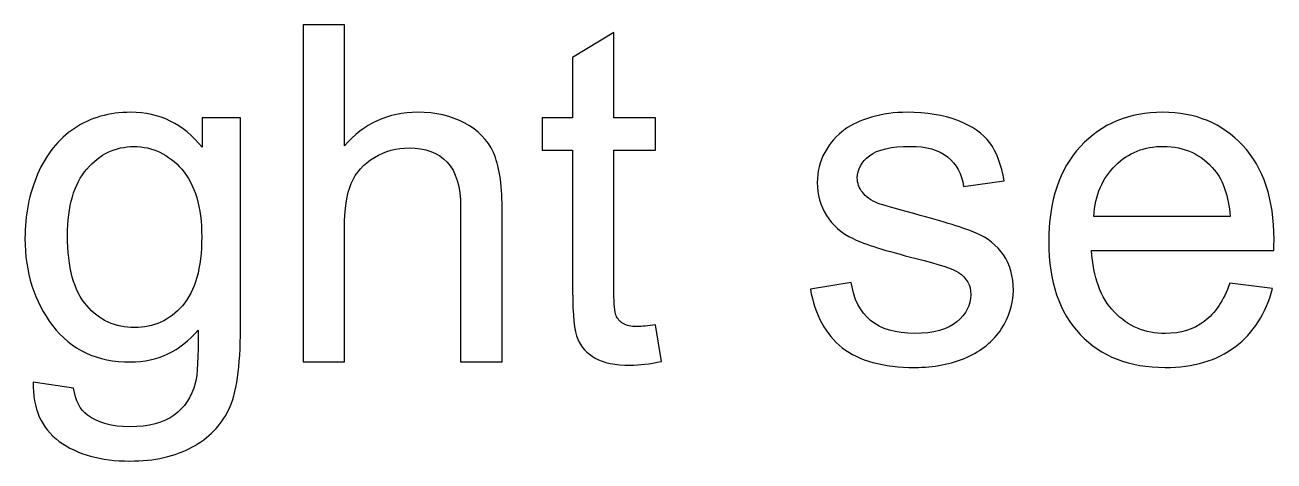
# Model space of a CAD drawing. Header units: millimetres. Extents: x -819 to 558, y -342 to 336.
# Drawn here: x -705.46 to -671.8, y 175.32 to 187.09 of the extents above; entities that cross this region are included whole.
import ezdxf

# ---------------------------------------------------------------- set-up
doc = ezdxf.new("R2010")
doc.units = ezdxf.units.MM
doc.header["$MEASUREMENT"] = 0
doc.layers.add('#Layer 1', color=7, linetype='Continuous')

msp = doc.modelspace()

# ---------------------------------------------------------------- linework, layer by layer
at = {"layer": '#Layer 1', "color": 250}
for points, knots in [([(-697.9705, 177.994), (-697.9705, 177.994), (-697.9705, 187.0851), (-697.9705, 187.0851), (-697.9705, 187.0851), (-697.9705, 187.0851), (-696.855, 187.0851), (-696.855, 187.0851), (-696.855, 187.0851), (-696.855, 187.0851), (-696.855, 183.8233), (-696.855, 183.8233), (-696.855, 183.8233), (-696.3343, 184.4266), (-695.676, 184.7292), (-694.8823, 184.7292), (-694.8823, 184.7292), (-694.3954, 184.7292), (-693.9721, 184.6319), (-693.6123, 184.4393), (-693.6123, 184.4393), (-693.2524, 184.2488), (-692.9942, 183.9821), (-692.8397, 183.6434), (-692.8397, 183.6434), (-692.6852, 183.3047), (-692.6069, 182.8115), (-692.6069, 182.1681), (-692.6069, 182.1681), (-692.6069, 182.1681), (-692.6069, 177.994), (-692.6069, 177.994), (-692.6069, 177.994), (-692.6069, 177.994), (-693.7245, 177.994), (-693.7245, 177.994), (-693.7245, 177.994), (-693.7245, 177.994), (-693.7245, 182.1681), (-693.7245, 182.1681), (-693.7245, 182.1681), (-693.7245, 182.7248), (-693.8451, 183.1312), (-694.0864, 183.3852), (-694.0864, 183.3852), (-694.3277, 183.6392), (-694.6706, 183.7683), (-695.113, 183.7683), (-695.113, 183.7683), (-695.4432, 183.7683), (-695.7543, 183.6815), (-696.0464, 183.51), (-696.0464, 183.51), (-696.3385, 183.3386), (-696.546, 183.1058), (-696.6687, 182.8115), (-696.6687, 182.8115), (-696.7936, 182.5194), (-696.855, 182.113), (-696.855, 181.5966), (-696.855, 181.5966), (-696.855, 181.5966), (-696.855, 177.994), (-696.855, 177.994), (-696.855, 177.994), (-696.855, 177.994), (-697.9705, 177.994), (-697.9705, 177.994)], [0, 0, 0, 0, 0.0588235, 0.0588235, 0.0588235, 0.0588235, 0.1176471, 0.1176471, 0.1176471, 0.1176471, 0.1764706, 0.1764706, 0.1764706, 0.1764706, 0.2352941, 0.2352941, 0.2352941, 0.2352941, 0.2941176, 0.2941176, 0.2941176, 0.2941176, 0.3529412, 0.3529412, 0.3529412, 0.3529412, 0.4117647, 0.4117647, 0.4117647, 0.4117647, 0.4705882, 0.4705882, 0.4705882, 0.4705882, 0.5294118, 0.5294118, 0.5294118, 0.5294118, 0.5882353, 0.5882353, 0.5882353, 0.5882353, 0.6470588, 0.6470588, 0.6470588, 0.6470588, 0.7058824, 0.7058824, 0.7058824, 0.7058824, 0.7647059, 0.7647059, 0.7647059, 0.7647059, 0.8235294, 0.8235294, 0.8235294, 0.8235294, 0.8823529, 0.8823529, 0.8823529, 0.8823529, 0.9411765, 0.9411765, 0.9411765, 0.9411765, 1, 1, 1, 1]), ([(-688.4709, 178.9931), (-688.4709, 178.9931), (-688.31, 178.0067), (-688.31, 178.0067), (-688.31, 178.0067), (-688.6233, 177.9411), (-688.9048, 177.9072), (-689.1525, 177.9072), (-689.1525, 177.9072), (-689.5589, 177.9072), (-689.8721, 177.9707), (-690.0965, 178.0998), (-690.0965, 178.0998), (-690.3188, 178.2268), (-690.4754, 178.3962), (-690.5664, 178.6057), (-690.5664, 178.6057), (-690.6574, 178.8132), (-690.704, 179.2534), (-690.704, 179.9223), (-690.704, 179.9223), (-690.704, 179.9223), (-690.704, 183.7111), (-690.704, 183.7111), (-690.704, 183.7111), (-690.704, 183.7111), (-691.5231, 183.7111), (-691.5231, 183.7111), (-691.5231, 183.7111), (-691.5231, 183.7111), (-691.5231, 184.579), (-691.5231, 184.579), (-691.5231, 184.579), (-691.5231, 184.579), (-690.704, 184.579), (-690.704, 184.579), (-690.704, 184.579), (-690.704, 184.579), (-690.704, 186.2109), (-690.704, 186.2109), (-690.704, 186.2109), (-690.704, 186.2109), (-689.5927, 186.8798), (-689.5927, 186.8798), (-689.5927, 186.8798), (-689.5927, 186.8798), (-689.5927, 184.579), (-689.5927, 184.579), (-689.5927, 184.579), (-689.5927, 184.579), (-688.4709, 184.579), (-688.4709, 184.579), (-688.4709, 184.579), (-688.4709, 184.579), (-688.4709, 183.7111), (-688.4709, 183.7111), (-688.4709, 183.7111), (-688.4709, 183.7111), (-689.5927, 183.7111), (-689.5927, 183.7111), (-689.5927, 183.7111), (-689.5927, 183.7111), (-689.5927, 179.8609), (-689.5927, 179.8609), (-689.5927, 179.8609), (-689.5927, 179.5413), (-689.5737, 179.3381), (-689.5356, 179.2471), (-689.5356, 179.2471), (-689.4954, 179.1561), (-689.4319, 179.0841), (-689.343, 179.0291), (-689.343, 179.0291), (-689.2541, 178.9761), (-689.1271, 178.9486), (-688.962, 178.9486), (-688.962, 178.9486), (-688.8371, 178.9486), (-688.6741, 178.9634), (-688.4709, 178.9931)], [0, 0, 0, 0, 0.05, 0.05, 0.05, 0.05, 0.1, 0.1, 0.1, 0.1, 0.15, 0.15, 0.15, 0.15, 0.2, 0.2, 0.2, 0.2, 0.25, 0.25, 0.25, 0.25, 0.3, 0.3, 0.3, 0.3, 0.35, 0.35, 0.35, 0.35, 0.4, 0.4, 0.4, 0.4, 0.45, 0.45, 0.45, 0.45, 0.5, 0.5, 0.5, 0.5, 0.55, 0.55, 0.55, 0.55, 0.6, 0.6, 0.6, 0.6, 0.65, 0.65, 0.65, 0.65, 0.7, 0.7, 0.7, 0.7, 0.75, 0.75, 0.75, 0.75, 0.8, 0.8, 0.8, 0.8, 0.85, 0.85, 0.85, 0.85, 0.9, 0.9, 0.9, 0.9, 0.95, 0.95, 0.95, 0.95, 1, 1, 1, 1]), ([(-705.2391, 177.4479), (-705.2391, 177.4479), (-704.1533, 177.287), (-704.1533, 177.287), (-704.1533, 177.287), (-704.1088, 176.9526), (-703.9818, 176.7092), (-703.7765, 176.5547), (-703.7765, 176.5547), (-703.4992, 176.3493), (-703.1203, 176.2456), (-702.642, 176.2456), (-702.642, 176.2456), (-702.1234, 176.2456), (-701.7254, 176.3493), (-701.4439, 176.5547), (-701.4439, 176.5547), (-701.1624, 176.7621), (-700.974, 177.0521), (-700.8745, 177.4225), (-700.8745, 177.4225), (-700.8153, 177.6511), (-700.7899, 178.1274), (-700.7941, 178.8555), (-700.7941, 178.8555), (-701.2809, 178.2819), (-701.8884, 177.994), (-702.6166, 177.994), (-702.6166, 177.994), (-703.5225, 177.994), (-704.2231, 178.32), (-704.7184, 178.974), (-704.7184, 178.974), (-705.2137, 179.626), (-705.4635, 180.4112), (-705.4635, 181.3235), (-705.4635, 181.3235), (-705.4635, 181.9522), (-705.3492, 182.5321), (-705.1227, 183.0634), (-705.1227, 183.0634), (-704.8941, 183.5947), (-704.5639, 184.0053), (-704.1321, 184.2953), (-704.1321, 184.2953), (-703.7003, 184.5832), (-703.1923, 184.7292), (-702.6102, 184.7292), (-702.6102, 184.7292), (-701.8334, 184.7292), (-701.192, 184.4139), (-700.6883, 183.7852), (-700.6883, 183.7852), (-700.6883, 183.7852), (-700.6883, 184.579), (-700.6883, 184.579), (-700.6883, 184.579), (-700.6883, 184.579), (-699.6575, 184.579), (-699.6575, 184.579), (-699.6575, 184.579), (-699.6575, 184.579), (-699.6575, 178.8872), (-699.6575, 178.8872), (-699.6575, 178.8872), (-699.6575, 177.8628), (-699.7633, 177.1346), (-699.9707, 176.7071), (-699.9707, 176.7071), (-700.1803, 176.2795), (-700.5105, 175.9408), (-700.9634, 175.6932), (-700.9634, 175.6932), (-701.4164, 175.4455), (-701.9731, 175.3206), (-702.6356, 175.3206), (-702.6356, 175.3206), (-703.4209, 175.3206), (-704.0559, 175.4984), (-704.5385, 175.8519), (-704.5385, 175.8519), (-705.0232, 176.2054), (-705.256, 176.7367), (-705.2391, 177.4479)], [0, 0, 0, 0, 0.047619, 0.047619, 0.047619, 0.047619, 0.0952381, 0.0952381, 0.0952381, 0.0952381, 0.1428571, 0.1428571, 0.1428571, 0.1428571, 0.1904762, 0.1904762, 0.1904762, 0.1904762, 0.2380952, 0.2380952, 0.2380952, 0.2380952, 0.2857143, 0.2857143, 0.2857143, 0.2857143, 0.3333333, 0.3333333, 0.3333333, 0.3333333, 0.3809524, 0.3809524, 0.3809524, 0.3809524, 0.4285714, 0.4285714, 0.4285714, 0.4285714, 0.4761905, 0.4761905, 0.4761905, 0.4761905, 0.5238095, 0.5238095, 0.5238095, 0.5238095, 0.5714286, 0.5714286, 0.5714286, 0.5714286, 0.6190476, 0.6190476, 0.6190476, 0.6190476, 0.6666667, 0.6666667, 0.6666667, 0.6666667, 0.7142857, 0.7142857, 0.7142857, 0.7142857, 0.7619048, 0.7619048, 0.7619048, 0.7619048, 0.8095238, 0.8095238, 0.8095238, 0.8095238, 0.8571429, 0.8571429, 0.8571429, 0.8571429, 0.9047619, 0.9047619, 0.9047619, 0.9047619, 0.952381, 0.952381, 0.952381, 0.952381, 1, 1, 1, 1]), ([(-684.2968, 179.9604), (-684.2968, 179.9604), (-683.194, 180.134), (-683.194, 180.134), (-683.194, 180.134), (-683.1326, 179.6916), (-682.9591, 179.3529), (-682.6754, 179.1158), (-682.6754, 179.1158), (-682.3939, 178.8809), (-681.9981, 178.7624), (-681.488, 178.7624), (-681.488, 178.7624), (-680.9758, 178.7624), (-680.5948, 178.8682), (-680.3471, 179.0756), (-680.3471, 179.0756), (-680.0995, 179.2852), (-679.9746, 179.5307), (-679.9746, 179.8101), (-679.9746, 179.8101), (-679.9746, 180.0641), (-680.0846, 180.261), (-680.3048, 180.407), (-680.3048, 180.407), (-680.4572, 180.5065), (-680.8382, 180.6314), (-681.4457, 180.7838), (-681.4457, 180.7838), (-682.2627, 180.9912), (-682.8321, 181.169), (-683.1475, 181.3214), (-683.1475, 181.3214), (-683.4628, 181.4717), (-683.7041, 181.6812), (-683.8671, 181.9479), (-683.8671, 181.9479), (-684.0301, 182.2146), (-684.1127, 182.5089), (-684.1127, 182.8306), (-684.1127, 182.8306), (-684.1127, 183.1248), (-684.0449, 183.3957), (-683.9095, 183.6455), (-683.9095, 183.6455), (-683.7761, 183.8974), (-683.592, 184.1048), (-683.3612, 184.2699), (-683.3612, 184.2699), (-683.1877, 184.3969), (-682.9506, 184.507), (-682.6522, 184.5959), (-682.6522, 184.5959), (-682.3516, 184.6848), (-682.0299, 184.7292), (-681.687, 184.7292), (-681.687, 184.7292), (-681.1705, 184.7292), (-680.7175, 184.653), (-680.3259, 184.5049), (-680.3259, 184.5049), (-679.9344, 184.3567), (-679.6465, 184.1556), (-679.4602, 183.9016), (-679.4602, 183.9016), (-679.274, 183.6455), (-679.147, 183.3068), (-679.0771, 182.8814), (-679.0771, 182.8814), (-679.0771, 182.8814), (-680.1672, 182.7311), (-680.1672, 182.7311), (-680.1672, 182.7311), (-680.218, 183.0698), (-680.3619, 183.3344), (-680.599, 183.5249), (-680.599, 183.5249), (-680.8361, 183.7154), (-681.1726, 183.8106), (-681.6065, 183.8106), (-681.6065, 183.8106), (-682.1188, 183.8106), (-682.4849, 183.7259), (-682.703, 183.5566), (-682.703, 183.5566), (-682.9231, 183.3873), (-683.0332, 183.1883), (-683.0332, 182.9618), (-683.0332, 182.9618), (-683.0332, 182.8158), (-682.9866, 182.6867), (-682.8956, 182.5702), (-682.8956, 182.5702), (-682.8046, 182.4496), (-682.6627, 182.3522), (-682.468, 182.2718), (-682.468, 182.2718), (-682.3558, 182.2316), (-682.0277, 182.1363), (-681.4816, 181.9882), (-681.4816, 181.9882), (-680.6921, 181.7765), (-680.1418, 181.605), (-679.8306, 181.4696), (-679.8306, 181.4696), (-679.5174, 181.3362), (-679.2718, 181.1394), (-679.094, 180.8833), (-679.094, 180.8833), (-678.9162, 180.6271), (-678.8273, 180.3096), (-678.8273, 179.9286), (-678.8273, 179.9286), (-678.8273, 179.5561), (-678.9374, 179.2069), (-679.1533, 178.8767), (-679.1533, 178.8767), (-679.3713, 178.5486), (-679.6846, 178.2946), (-680.0931, 178.1147), (-680.0931, 178.1147), (-680.5016, 177.9347), (-680.9652, 177.8458), (-681.4816, 177.8458), (-681.4816, 177.8458), (-682.3389, 177.8458), (-682.9908, 178.0236), (-683.4396, 178.3792), (-683.4396, 178.3792), (-683.8883, 178.7348), (-684.174, 179.2619), (-684.2968, 179.9604)], [0, 0, 0, 0, 0.030303, 0.030303, 0.030303, 0.030303, 0.0606061, 0.0606061, 0.0606061, 0.0606061, 0.0909091, 0.0909091, 0.0909091, 0.0909091, 0.1212121, 0.1212121, 0.1212121, 0.1212121, 0.1515152, 0.1515152, 0.1515152, 0.1515152, 0.1818182, 0.1818182, 0.1818182, 0.1818182, 0.2121212, 0.2121212, 0.2121212, 0.2121212, 0.2424242, 0.2424242, 0.2424242, 0.2424242, 0.2727273, 0.2727273, 0.2727273, 0.2727273, 0.3030303, 0.3030303, 0.3030303, 0.3030303, 0.3333333, 0.3333333, 0.3333333, 0.3333333, 0.3636364, 0.3636364, 0.3636364, 0.3636364, 0.3939394, 0.3939394, 0.3939394, 0.3939394, 0.4242424, 0.4242424, 0.4242424, 0.4242424, 0.4545455, 0.4545455, 0.4545455, 0.4545455, 0.4848485, 0.4848485, 0.4848485, 0.4848485, 0.5151515, 0.5151515, 0.5151515, 0.5151515, 0.5454545, 0.5454545, 0.5454545, 0.5454545, 0.5757576, 0.5757576, 0.5757576, 0.5757576, 0.6060606, 0.6060606, 0.6060606, 0.6060606, 0.6363636, 0.6363636, 0.6363636, 0.6363636, 0.6666667, 0.6666667, 0.6666667, 0.6666667, 0.6969697, 0.6969697, 0.6969697, 0.6969697, 0.7272727, 0.7272727, 0.7272727, 0.7272727, 0.7575758, 0.7575758, 0.7575758, 0.7575758, 0.7878788, 0.7878788, 0.7878788, 0.7878788, 0.8181818, 0.8181818, 0.8181818, 0.8181818, 0.8484848, 0.8484848, 0.8484848, 0.8484848, 0.8787879, 0.8787879, 0.8787879, 0.8787879, 0.9090909, 0.9090909, 0.9090909, 0.9090909, 0.9393939, 0.9393939, 0.9393939, 0.9393939, 0.969697, 0.969697, 0.969697, 0.969697, 1, 1, 1, 1]), ([(-672.9938, 180.1149), (-672.9938, 180.1149), (-671.8402, 179.9731), (-671.8402, 179.9731), (-671.8402, 179.9731), (-672.0223, 179.2979), (-672.3588, 178.7751), (-672.8499, 178.4025), (-672.8499, 178.4025), (-673.3431, 178.0321), (-673.9717, 177.8458), (-674.7358, 177.8458), (-674.7358, 177.8458), (-675.6989, 177.8458), (-676.463, 178.1422), (-677.0261, 178.7348), (-677.0261, 178.7348), (-677.5912, 179.3275), (-677.8727, 180.1594), (-677.8727, 181.2304), (-677.8727, 181.2304), (-677.8727, 182.3395), (-677.587, 183.1989), (-677.0176, 183.8106), (-677.0176, 183.8106), (-676.4461, 184.4223), (-675.7074, 184.7292), (-674.7972, 184.7292), (-674.7972, 184.7292), (-673.9167, 184.7292), (-673.197, 184.4287), (-672.6403, 183.8297), (-672.6403, 183.8297), (-672.0815, 183.2306), (-671.8021, 182.3861), (-671.8021, 181.3002), (-671.8021, 181.3002), (-671.8021, 181.2325), (-671.8042, 181.133), (-671.8085, 181.0018), (-671.8085, 181.0018), (-671.8085, 181.0018), (-676.7191, 181.0018), (-676.7191, 181.0018), (-676.7191, 181.0018), (-676.6789, 180.2779), (-676.4736, 179.7233), (-676.1053, 179.3402), (-676.1053, 179.3402), (-675.737, 178.955), (-675.2798, 178.7624), (-674.7295, 178.7624), (-674.7295, 178.7624), (-674.321, 178.7624), (-673.9717, 178.8703), (-673.6817, 179.0862), (-673.6817, 179.0862), (-673.3917, 179.3), (-673.1631, 179.6429), (-672.9938, 180.1149)], [0, 0, 0, 0, 0.0666667, 0.0666667, 0.0666667, 0.0666667, 0.1333333, 0.1333333, 0.1333333, 0.1333333, 0.2, 0.2, 0.2, 0.2, 0.2666667, 0.2666667, 0.2666667, 0.2666667, 0.3333333, 0.3333333, 0.3333333, 0.3333333, 0.4, 0.4, 0.4, 0.4, 0.4666667, 0.4666667, 0.4666667, 0.4666667, 0.5333333, 0.5333333, 0.5333333, 0.5333333, 0.6, 0.6, 0.6, 0.6, 0.6666667, 0.6666667, 0.6666667, 0.6666667, 0.7333333, 0.7333333, 0.7333333, 0.7333333, 0.8, 0.8, 0.8, 0.8, 0.8666667, 0.8666667, 0.8666667, 0.8666667, 0.9333333, 0.9333333, 0.9333333, 0.9333333, 1, 1, 1, 1]), ([(-704.3162, 181.404), (-704.3162, 180.5404), (-704.1448, 179.9096), (-703.7998, 179.5138), (-703.7998, 179.5138), (-703.4569, 179.1158), (-703.0272, 178.919), (-702.5107, 178.919), (-702.5107, 178.919), (-701.9985, 178.919), (-701.5688, 179.1158), (-701.2217, 179.5095), (-701.2217, 179.5095), (-700.8745, 179.9054), (-700.701, 180.5234), (-700.701, 181.368), (-700.701, 181.368), (-700.701, 182.1744), (-700.8788, 182.7819), (-701.2365, 183.1904), (-701.2365, 183.1904), (-701.5942, 183.5989), (-702.026, 183.8043), (-702.5298, 183.8043), (-702.5298, 183.8043), (-703.0251, 183.8043), (-703.4463, 183.6032), (-703.7955, 183.1989), (-703.7955, 183.1989), (-704.1427, 182.7967), (-704.3162, 182.1977), (-704.3162, 181.404)], [0, 0, 0, 0, 0.125, 0.125, 0.125, 0.125, 0.25, 0.25, 0.25, 0.25, 0.375, 0.375, 0.375, 0.375, 0.5, 0.5, 0.5, 0.5, 0.625, 0.625, 0.625, 0.625, 0.75, 0.75, 0.75, 0.75, 0.875, 0.875, 0.875, 0.875, 1, 1, 1, 1]), ([(-676.6578, 181.9204), (-676.6578, 181.9204), (-672.9811, 181.9204), (-672.9811, 181.9204), (-672.9811, 181.9204), (-673.0298, 182.4729), (-673.1716, 182.8899), (-673.4023, 183.165), (-673.4023, 183.165), (-673.7579, 183.5947), (-674.2194, 183.8106), (-674.7845, 183.8106), (-674.7845, 183.8106), (-675.2967, 183.8106), (-675.7285, 183.6392), (-676.0778, 183.2963), (-676.0778, 183.2963), (-676.427, 182.9534), (-676.6197, 182.494), (-676.6578, 181.9204)], [0, 0, 0, 0, 0.2, 0.2, 0.2, 0.2, 0.4, 0.4, 0.4, 0.4, 0.6, 0.6, 0.6, 0.6, 0.8, 0.8, 0.8, 0.8, 1, 1, 1, 1])]:
    msp.add_open_spline(points, degree=3, knots=knots, dxfattribs=at)

doc.saveas('drawing.dxf')
